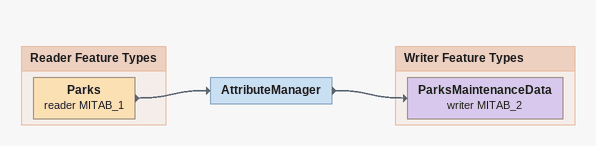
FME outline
AttributeManager
    -> ParksMaintenanceData (writer MITAB_2)

Bookmark: Reader Feature Types
Parks (reader MITAB_1)
    -> AttributeManager

Bookmark: Writer Feature Types
ParksMaintenanceData (writer MITAB_2)
